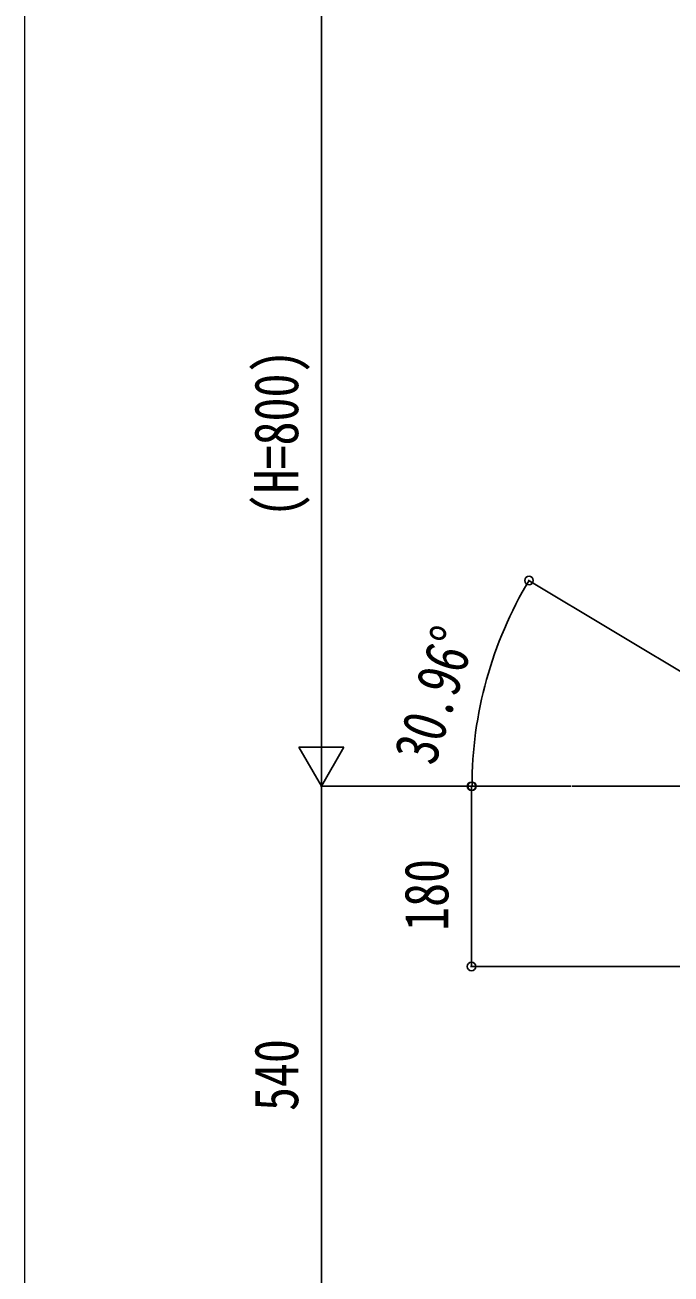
# Model space of a CAD drawing. Units: millimetres, scale not verified. Extents: x -4143 to 4140, y -2900 to 2898.
# Drawn here: x -3840 to -3195, y -1900 to -652 of the extents above; entities that cross this region are included whole.
import ezdxf
from ezdxf.enums import TextEntityAlignment as Align

# ---------------------------------------------------------------- set-up
doc = ezdxf.new("R2010")
doc.units = ezdxf.units.MM
doc.header["$LTSCALE"] = 10
doc.layers.add('0-3_YKK_A1', color=4, linetype='Continuous')
doc.layers.add('0-4_YKK_D', color=6, linetype='Continuous')
doc.layers.add('0-5_YKK_ZWAK', color=92, linetype='Continuous', lineweight=18)
doc.styles.add('ＭＳ ゴシック', font='')
doc.styles.get('ＭＳ ゴシック').set_extended_font_data('MS Gothic')

msp = doc.modelspace()

# ---------------------------------------------------------------- linework, layer by layer
at = {"layer": '0-3_YKK_A1'}
msp.add_lwpolyline([(-2393.97, -1772.5), (-2693.97, -1772.5), (-2693.97, -1592.5), (-2993.97, -1592.5), (-2993.97, -1412.5), (-3293.97, -1412.5)], dxfattribs=at)
at = {"layer": '0-4_YKK_D'}
for p, q in [((-3543.97, -612.5), (-3543.97, -690.44)), ((-3543.97, -1367.5), (-3543.97, -657.5)), ((-2994.83, -1411.99), (-3337.47, -1206.41)), ((-3543.97, -1412.5), (-3543.97, -1334.56)), ((-3543.97, -1412.5), (-3566.47, -1373.53)), ((-3521.47, -1373.53), (-3566.47, -1373.53)), ((-3543.97, -1412.5), (-3521.47, -1373.53)), ((-3422.81, -1412.5), (-3544.97, -1412.5)), ((-3368.73, -1412.5), (-3544.97, -1412.5)), ((-3543.97, -1412.5), (-3543.97, -1952.5)), ((-3344.97, -1412.5), (-3394.97, -1412.5)), ((-3294.97, -1412.5), (-3394.55, -1412.5)), ((-3393.97, -1412.5), (-3393.97, -1592.5)), ((-3044.97, -1592.5), (-3394.97, -1592.5))]:
    msp.add_line(p, q, dxfattribs=at)
for centre in [(-3336.61, -1206.92), (-3393.97, -1412.5), (-3393.55, -1412.5), (-3393.97, -1592.5)]:
    msp.add_circle(centre, 4.25, dxfattribs=at)
msp.add_arc((-2993.97, -1412.5), 399.58, 149.03624, 180, dxfattribs=at)
at = {"layer": '0-5_YKK_ZWAK', "color": 7}
msp.add_line((-3840.08, -2452.5), (-3840.08, 2847.5), dxfattribs=at)

# ---------------------------------------------------------------- texts
at = {"layer": '0-4_YKK_D', "style": 'ＭＳ ゴシック', "width": 0.8}
for s, rotation, p in [('(H=800)', 90, (-3553.97, -1143.7)), ('30.96°', 72.415, (-3418.29, -1397.19)), ('180', 90, (-3403.97, -1556.9)), ('540', 90, (-3553.97, -1736.9))]:
    msp.add_text(s, height=43.99, rotation=rotation, dxfattribs=at).set_placement(p, align=Align.BOTTOM_LEFT)

doc.saveas('drawing.dxf')
